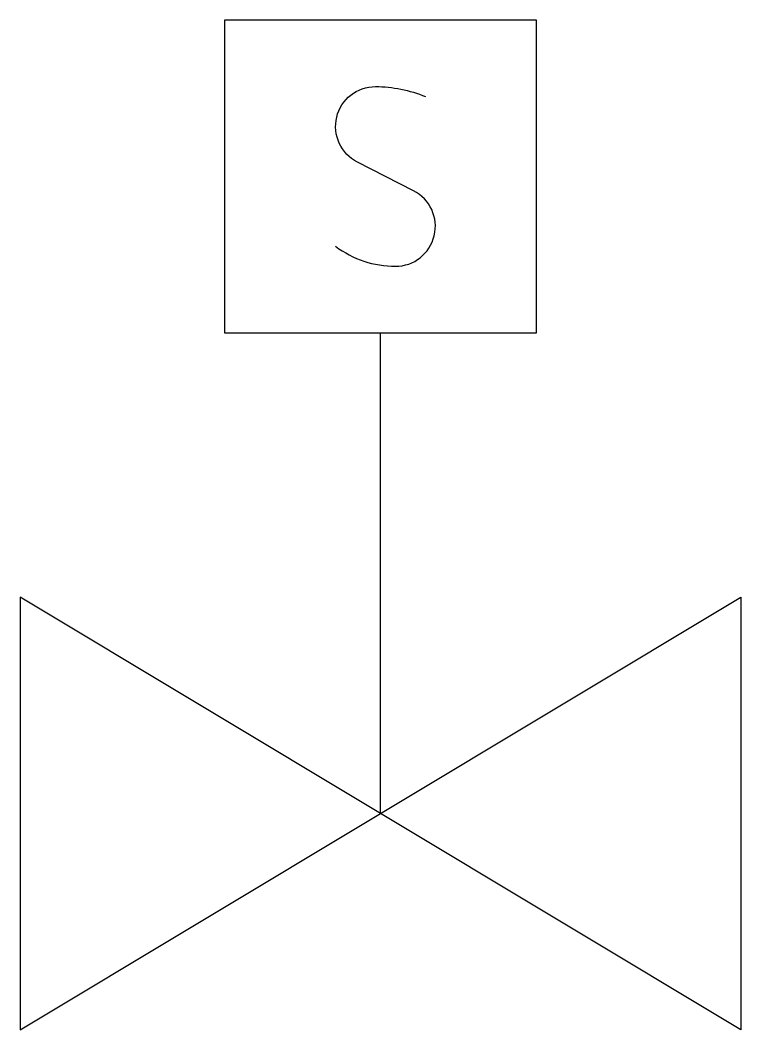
# Model space of a CAD drawing. Header units: millimetres. Extents: x -3 to 3, y -1.8 to 6.6.
import ezdxf

# ---------------------------------------------------------------- set-up
doc = ezdxf.new("R2010")
doc.units = ezdxf.units.MM

msp = doc.modelspace()

# ---------------------------------------------------------------- linework, layer by layer
at = {"color": 0, "linetype": 'Continuous', "lineweight": -2}
msp.add_line((0, 0), (0, 4), dxfattribs=at)
for points in [[(-1.3, 4), (1.3, 4), (1.3, 6.6), (-1.3, 6.6)], [(-3, 1.8), (-3, -1.8), (0, 0)], [(3, 1.8), (3, -1.8), (0, 0)]]:
    msp.add_lwpolyline(points, close=True, dxfattribs=at)
msp.add_lwpolyline([(-0.3737, 4.7186, 0.162278), (0.1246, 4.5525, 0.788202), (0.2755, 5.1807), (-0.1925, 5.4193, -0.788202), (-0.0415, 6.0475, -0.099019), (0.3737, 5.9644)], format="xyb", dxfattribs=at)

doc.saveas('drawing.dxf')
